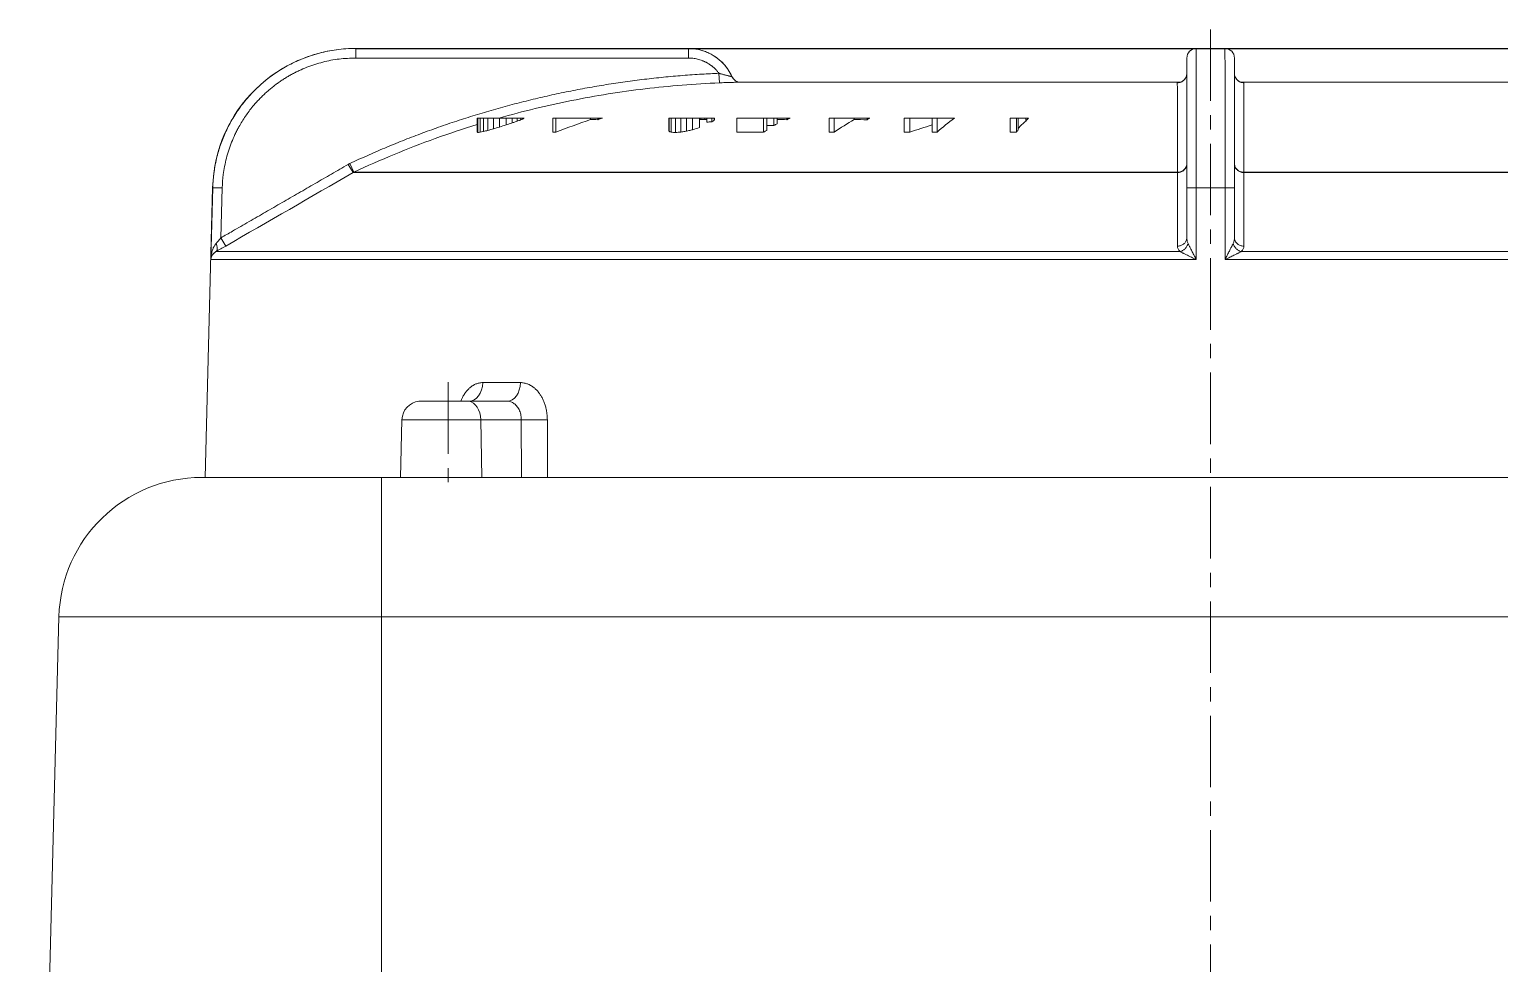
# Model space of a CAD drawing. Header units: millimetres. Extents: x -678 to 749, y -406 to 604.
# Drawn here: x -123.9 to 30.3, y 263.7 to 361.7 of the extents above; entities that cross this region are included whole.
import ezdxf

# ---------------------------------------------------------------- set-up
doc = ezdxf.new("R2010")
doc.units = ezdxf.units.MM
doc.linetypes.add('K5LT_AXLED', pattern=[12, 7.5, -1.5, 1.5, -1.5])
doc.linetypes.add('K5LT_THIN', pattern=[0])
doc.styles.add('KDIMTEXTSTYLE', font='GOST_AU.SHX', dxfattribs={"width": 0.96, "oblique": 15, "height": 5})
doc.dimstyles.new('KDIMSTYLE (1.00)', dxfattribs={"dimtxt": 5, "dimasz": 1, "dimexe": 2, "dimexo": 0, "dimgap": 1, "dimtad": 1, "dimtxsty": 'KDIMTEXTSTYLE', "dimsah": 1, "dimcen": 0, "dimdle": 1, "dimadec": 0, "dimazin": 0, "dimtfac": 0.667, "dimtmove": 0, "dimatfit": 3, "dimfxl": 1, "dimtvp": 1, "dimtolj": 1, "dimtzin": 0, "dimarcsym": 0})

# ---------------------------------------------------------------- blocks, each defined once
blk = doc.blocks.new('KDIMARROW_01')
blk.add_hatch(color=0).paths.add_polyline_path([(-5, -0.66), (0, 0), (-5, 0.66), (-4.5, 0)])
at = {"color": 0, "linetype": 'K5LT_THIN', "lineweight": 18}
for p, q in [((-4.5, 0), (-5, 0.66)), ((-5, 0.66), (0, 0)), ((0, 0), (-5, -0.66)), ((-5, -0.66), (-4.5, 0)), ((0, 0), (-1, 0))]:
    blk.add_line(p, q, dxfattribs=at)
blk = doc.blocks.new('U1')
at = {"color": 30, "linetype": 'K5LT_AXLED', "lineweight": 18, "true_color": 0xff8000}
for p, q in [((0, 361.657), (0, 165.657)), ((-80, 324.646), (-80, 312.657))]:
    blk.add_line(p, q, dxfattribs=at)
at = {"color": 7, "linetype": 'K5LT_THIN', "lineweight": 18}
for p, q in [((-89.697, 359.657), (-89.709, 359.657)), ((-89.697, 359.657), (-89.697, 358.657)), ((-54.785, 359.657), (-89.697, 359.657)), ((-54.785, 359.657), (-54.785, 359.657)), ((-54.785, 358.657), (-54.785, 359.657)), ((1.5, 359.657), (-1.5, 359.657)), ((1.5, 359.657), (-1.5, 359.657)), ((-54.785, 358.657), (-89.697, 358.657)), ((-2.5, 358.657), (-2.5, 345.024)), ((2.5, 358.657), (2.5, 345.024)), ((2.5, 358.657), (2.5, 357.051)), ((-51.539, 356.051), (-51.581, 357.051)), ((-50.227, 356.711), (-50.227, 356.71)), ((-2.719, 356.427), (-2.721, 356.424)), ((-2.556, 356.722), (-2.556, 356.721)), ((-47.5, 356.138), (-3.104, 356.138)), ((3.104, 356.138), (47.5, 356.138)), ((-76.95, 352.357), (-76.866, 352.357)), ((-76.95, 350.88), (-76.95, 352.357)), ((-76.866, 350.853), (-76.866, 352.357)), ((-76.866, 352.357), (-76.639, 352.357)), ((-76.639, 352.357), (-76.286, 352.357)), ((-76.639, 350.877), (-76.639, 352.357)), ((-76.286, 352.357), (-75.819, 352.357)), ((-76.286, 350.949), (-76.286, 352.357)), ((-75.819, 352.357), (-75.239, 352.357)), ((-75.819, 351.065), (-75.819, 352.357)), ((-75.239, 351.228), (-75.239, 352.357)), ((-75.239, 352.357), (-74.615, 352.357)), ((-74.615, 352.357), (-73.916, 352.357)), ((-74.615, 351.416), (-74.615, 352.357)), ((-73.916, 352.357), (-73.264, 352.357)), ((-73.916, 351.636), (-73.916, 352.357)), ((-73.264, 351.85), (-73.264, 352.357)), ((-73.264, 352.357), (-72.757, 352.357)), ((-72.757, 352.357), (-72.362, 352.357)), ((-72.757, 352.025), (-72.757, 352.357)), ((-72.362, 352.357), (-72.119, 352.357)), ((-72.362, 352.174), (-72.362, 352.357)), ((-72.119, 352.357), (-72.037, 352.357)), ((-72.119, 352.285), (-72.119, 352.357)), ((-72.037, 352.352), (-72.037, 352.357)), ((-69.015, 350.88), (-69.015, 352.357)), ((-69.015, 352.357), (-68.702, 352.357)), ((-68.702, 350.88), (-68.702, 352.357)), ((-68.702, 352.357), (-65.076, 352.357)), ((-65.076, 352.357), (-64.293, 352.357)), ((-65.076, 352.192), (-65.076, 352.357)), ((-64.293, 352.186), (-64.293, 352.357)), ((-64.293, 352.357), (-63.808, 352.357)), ((-63.808, 352.346), (-63.808, 352.357)), ((-56.846, 351.031), (-56.846, 352.357)), ((-56.846, 352.357), (-56.807, 352.357)), ((-56.807, 350.956), (-56.807, 352.357)), ((-56.807, 352.357), (-56.605, 352.357)), ((-56.605, 352.357), (-56.148, 352.357)), ((-56.605, 350.883), (-56.605, 352.357)), ((-56.148, 352.357), (-55.573, 352.357)), ((-56.148, 350.853), (-56.148, 352.357)), ((-55.573, 350.889), (-55.573, 352.357)), ((-55.573, 352.357), (-54.975, 352.357)), ((-54.975, 352.357), (-54.35, 352.357)), ((-54.975, 350.985), (-54.975, 352.357)), ((-54.35, 351.138), (-54.35, 352.357)), ((-54.35, 352.357), (-53.639, 352.357)), ((-53.639, 351.366), (-53.639, 352.357)), ((-53.639, 352.357), (-53.481, 352.357)), ((-53.481, 352.201), (-53.481, 352.357)), ((-53.481, 352.357), (-53.059, 352.357)), ((-53.059, 352.222), (-53.059, 352.357)), ((-53.059, 352.357), (-52.864, 352.357)), ((-52.864, 351.927), (-52.864, 352.357)), ((-52.864, 352.357), (-52.325, 352.357)), ((-52.325, 352.357), (-52.098, 352.357)), ((-52.325, 351.966), (-52.325, 352.357)), ((-52.098, 352.357), (-52.064, 352.357)), ((-52.098, 352.145), (-52.098, 352.357)), ((-52.064, 352.222), (-52.064, 352.357)), ((-49.712, 352.357), (-46.908, 352.357)), ((-49.712, 350.874), (-49.712, 352.357)), ((-46.908, 352.357), (-46.567, 352.357)), ((-46.908, 350.873), (-46.908, 352.357)), ((-46.567, 351.06), (-46.567, 352.357)), ((-46.567, 352.357), (-45.811, 352.357)), ((-45.811, 351.582), (-45.811, 352.357)), ((-45.811, 352.357), (-45.472, 352.357)), ((-45.472, 351.755), (-45.472, 352.357)), ((-45.472, 352.357), (-44.446, 352.357)), ((-44.446, 352.186), (-44.446, 352.357)), ((-44.446, 352.357), (-44.105, 352.357)), ((-44.105, 352.347), (-44.105, 352.357)), ((-40.039, 350.88), (-40.039, 352.357)), ((-40.039, 352.357), (-39.496, 352.357)), ((-39.496, 352.357), (-37.403, 352.357)), ((-39.496, 350.88), (-39.496, 352.357)), ((-37.403, 352.357), (-36.046, 352.357)), ((-37.403, 352.192), (-37.403, 352.357)), ((-36.046, 352.357), (-35.766, 352.357)), ((-36.046, 352.186), (-36.046, 352.357)), ((-35.766, 352.346), (-35.766, 352.357)), ((-32.142, 352.357), (-31.563, 352.357)), ((-32.142, 350.873), (-32.142, 352.357)), ((-31.563, 350.877), (-31.563, 352.357)), ((-31.563, 352.357), (-29.232, 352.357)), ((-29.232, 352.357), (-28.706, 352.357)), ((-29.232, 350.877), (-29.232, 352.357)), ((-28.706, 350.873), (-28.706, 352.357)), ((-28.706, 352.357), (-26.89, 352.357)), ((-26.89, 352.346), (-26.89, 352.357)), ((-21.024, 352.357), (-20.378, 352.357)), ((-21.024, 350.88), (-21.024, 352.357)), ((-20.378, 352.357), (-20.206, 352.357)), ((-20.378, 350.88), (-20.378, 352.357)), ((-20.206, 351.102), (-20.206, 352.357)), ((-20.206, 352.357), (-19.397, 352.357)), ((-19.397, 352.357), (-19.124, 352.357)), ((-19.397, 352.048), (-19.397, 352.357)), ((-19.124, 352.353), (-19.124, 352.357)), ((-89.969, 346.636), (-90.469, 347.502)), ((-90.318, 347.581), (-89.894, 346.675)), ((-89.969, 346.636), (-3.481, 346.636)), ((-89.894, 346.675), (-3.484, 346.675)), ((-3.484, 346.675), (-3.481, 346.636)), ((-3.481, 346.636), (-3.483, 338.927)), ((3.484, 346.675), (3.481, 346.636)), ((3.481, 346.636), (89.969, 346.636)), ((3.481, 346.636), (3.483, 338.927)), ((3.484, 346.675), (89.894, 346.675)), ((-105.5, 314.657), (-104.704, 345.05)), ((-104.693, 345.05), (-104.891, 337.502)), ((-104.693, 345.05), (-104.704, 345.05)), ((-103.694, 345.024), (-104.693, 345.05)), ((-103.694, 345.024), (-103.831, 339.793)), ((-2.5, 345.024), (-2.5, 339.793)), ((1.514, 345.05), (-1.514, 345.05)), ((-1.514, 345.05), (-1.514, 337.502)), ((1.514, 345.05), (1.514, 337.502)), ((2.5, 345.024), (2.5, 339.793)), ((-103.331, 338.927), (-103.831, 339.793)), ((-104.353, 338.342), (-3.213, 338.342)), ((3.213, 338.342), (104.353, 338.342)), ((-104.891, 337.502), (-1.514, 337.502)), ((1.514, 337.502), (104.872, 337.502)), ((-76.362, 324.605), (-72.417, 324.605)), ((-83.056, 322.646), (-80, 322.646)), ((-82.078, 322.646), (-82.161, 322.646)), ((-82.067, 322.657), (-82.078, 322.646)), ((-77.933, 322.657), (-82.067, 322.657)), ((-82.067, 322.657), (-82.067, 322.646)), ((-80, 322.646), (-77.839, 322.646)), ((-77.933, 322.657), (-77.922, 322.646)), ((-77.933, 322.657), (-77.933, 322.646)), ((-76.933, 322.657), (-77.933, 322.657)), ((-77.793, 322.659), (-77.798, 322.657)), ((-73.793, 322.657), (-77.175, 322.657)), ((-84.842, 320.71), (-85, 314.657)), ((-76.577, 320.71), (-84.842, 320.71)), ((-76.577, 320.71), (-76.464, 314.657)), ((-72.324, 320.71), (-76.577, 320.71)), ((-72.317, 314.657), (-72.324, 320.71)), ((-69.584, 314.657), (-69.589, 320.71)), ((-105.833, 314.657), (-87, 314.657)), ((-105.5, 314.657), (-85, 314.657)), ((87, 314.657), (-87, 314.657)), ((-87, 300.05), (-87, 314.657)), ((-76.464, 314.657), (-85, 314.657)), ((-72.317, 314.657), (-76.464, 314.657)), ((-69.584, 314.657), (-72.317, 314.657)), ((-69.584, 314.657), (105.47, 314.657)), ((-123.928, 181.655), (-120.828, 300.05)), ((-120.828, 300.05), (-87, 300.05)), ((-87, 181.655), (-87, 300.05)), ((87, 300.05), (-87, 300.05))]:
    blk.add_line(p, q, dxfattribs=at)
for centre, radius, start, end in [((-89.709, 344.657), 15, 90, 178.5), ((-54.785, 354.657), 5, 24.62046, 89.99994), ((-54.785, 354.657), 5, 24.62306, 89.99989), ((-1.5, 358.657), 1, 90, 180), ((-1.5, 358.657), 1, 90, 180), ((1.5, 358.657), 1, 0, 90), ((1.5, 358.657), 1, 0, 90), ((-49.315, 357.122), 1, 204.25055, 271.02954), ((-49.316, 357.119), 0.998, 204.1758, 217.1784), ((-49.316, 357.119), 0.998, 204.17169, 217.54029), ((-49.315, 357.121), 1, 204.24627, 271.042), ((-49.315, 357.121), 1, 204.24639, 217.23621), ((-49.316, 357.119), 0.998, 263.41769, 270.96075), ((-49.316, 357.119), 0.998, 267.42672, 270.96544), ((-49.315, 357.121), 1, 267.53799, 271.042), ((-47.5, 256.138), 100, 89.99998, 91.02954), ((-65.222, 287.201), 64.992, 89.18064, 89.87143), ((-39.582, 278.32), 77.89, 108.12111, 108.49694), ((-40.106, 180.651), 171.751, 94.07974, 94.26017), ((-24.976, 311.004), 45.615, 116.70067, 117.17831), ((-45.847, 188.577), 163.616, 89.50959, 89.86885), ((-25.34, 312.038), 44.462, 114.96364, 115.44925), ((-37.656, 157.232), 194.96, 89.52693, 89.92577), ((-18.991, 322.752), 34.018, 119.54621, 120.08987), ((-68.848, 292.035), 58.845, 89.85785, 90.163), ((-24.11, 309.801), 46.974, 118.55913, 119.0337), ((-47.071, 195.914), 155.673, 89.53648, 89.81448), ((-39.749, 174.345), 176.535, 89.91793, 90.09411), ((-30.424, 150.159), 200.721, 90.32524, 90.49055), ((-30.422, 150.149), 200.731, 89.51028, 89.66025), ((-20.576, 131.268), 219.612, 89.94834, 90.11688), ((-0.649, 335.763), 24.855, 141.89193, 142.53822), ((-89.469, 345.767), 1.003, 115.07677, 119.94471), ((-82.842, 320.657), 2, 96.12436, 178.5), ((-105.833, 299.657), 15, 90, 178.5)]:
    blk.add_arc(centre, radius, start, end, dxfattribs=at)
for centre, ratio, start_param, end_param in [((-77.812, 324.657), 0.7255992, 3.1415927, 4.686209), ((-73.793, 324.657), 0.6881176, 3.1415927, 4.686209), ((-77.99, 320.657), 0.7071068, 4.7385689, 6.176295)]:
    blk.add_ellipse(centre, major_axis=(0, 2), ratio=ratio, start_param=start_param, end_param=end_param, dxfattribs=at)
for points, knots in [([(-89.697, 359.657), (-90.378, 359.658), (-91.654, 359.57), (-93.43, 359.218), (-95.024, 358.71), (-96.525, 358.048), (-97.962, 357.212), (-99.304, 356.218), (-100.518, 355.09), (-101.592, 353.845), (-102.504, 352.522), (-103.251, 351.146), (-103.837, 349.742), (-104.285, 348.266), (-104.588, 346.702), (-104.679, 345.609), (-104.693, 345.05)], [0, 0, 0, 0, 1.499825, 2.8078924, 3.977529, 5.1772011, 6.41404, 7.629507, 8.8467109, 10.0550277, 11.2446705, 12.3788733, 13.4977728, 14.5889808, 15.7686046, 17, 17, 17, 17]), ([(-54.785, 359.657), (-54.572, 359.657), (-54.173, 359.632), (-53.616, 359.528), (-53.116, 359.379), (-52.639, 359.183), (-52.172, 358.931), (-51.726, 358.624), (-51.314, 358.269), (-50.942, 357.87), (-50.56, 357.36), (-50.339, 356.96), (-50.227, 356.71)], [0, 0, 0, 0, 1.4486036, 2.7157866, 3.8373788, 4.9959192, 6.2138727, 7.4391637, 8.6717428, 9.9075887, 11.1389256, 13, 13, 13, 13]), ([(-1.5, 359.657), (-1.501, 359.658), (-1.502, 359.57), (-1.504, 359.218), (-1.506, 358.71), (-1.507, 358.048), (-1.508, 357.212), (-1.51, 356.218), (-1.511, 355.09), (-1.512, 353.845), (-1.513, 352.522), (-1.513, 351.146), (-1.514, 349.742), (-1.514, 348.266), (-1.514, 346.702), (-1.514, 345.609), (-1.514, 345.05)], [0, 0, 0, 0, 1.499825, 2.8078924, 3.977529, 5.1772011, 6.41404, 7.629507, 8.8467109, 10.0550277, 11.2446705, 12.3788733, 13.4977728, 14.5889808, 15.7686046, 17, 17, 17, 17]), ([(1.5, 359.657), (1.501, 359.658), (1.502, 359.57), (1.504, 359.218), (1.506, 358.71), (1.507, 358.048), (1.508, 357.212), (1.51, 356.218), (1.511, 355.09), (1.512, 353.845), (1.513, 352.522), (1.513, 351.146), (1.514, 349.742), (1.514, 348.266), (1.514, 346.702), (1.514, 345.609), (1.514, 345.05)], [0, 0, 0, 0, 1.499825, 2.8078924, 3.977529, 5.1772011, 6.41404, 7.629507, 8.8467109, 10.0550277, 11.2446705, 12.3788733, 13.4977728, 14.5889808, 15.7686046, 17, 17, 17, 17]), ([(-89.697, 358.657), (-90.275, 358.622), (-90.856, 358.621), (-91.719, 358.513), (-92.008, 358.468), (-92.584, 358.359), (-92.873, 358.296), (-93.439, 358.151), (-93.719, 358.07), (-94.277, 357.89), (-94.556, 357.79), (-95.101, 357.576), (-95.367, 357.461), (-95.762, 357.276), (-95.895, 357.212), (-96.16, 357.077), (-96.293, 357.007), (-96.55, 356.867), (-96.674, 356.796), (-96.921, 356.65), (-97.045, 356.575), (-97.293, 356.419), (-97.417, 356.338), (-97.665, 356.17), (-97.789, 356.083), (-98.026, 355.912), (-98.139, 355.827), (-98.365, 355.652), (-98.478, 355.562), (-98.705, 355.376), (-98.818, 355.28), (-99.044, 355.082), (-99.157, 354.979), (-99.377, 354.773), (-99.484, 354.67), (-99.698, 354.456), (-99.805, 354.346), (-100.008, 354.129), (-100.106, 354.022), (-100.294, 353.809), (-100.385, 353.702), (-100.616, 353.424), (-100.752, 353.251), (-101.013, 352.905), (-101.137, 352.731), (-101.381, 352.374), (-101.501, 352.19), (-101.729, 351.821), (-101.837, 351.636), (-102.015, 351.314), (-102.088, 351.177), (-102.228, 350.904), (-102.295, 350.768), (-102.487, 350.361), (-102.605, 350.088), (-102.821, 349.543), (-102.92, 349.27), (-103.101, 348.713), (-103.184, 348.429), (-103.33, 347.86), (-103.394, 347.576), (-103.503, 347.004), (-103.549, 346.716), (-103.645, 345.963), (-103.681, 345.493), (-103.694, 345.024), (-103.694, 345.024), (-103.694, 345.024)], [0.6491855, 0.6491855, 0.6491855, 0.6491855, 1.8316841, 1.8316841, 2.4269153, 2.4269153, 3.0290596, 3.0290596, 3.6217607, 3.6217607, 4.2266121, 4.2266121, 4.8166526, 4.8166526, 5.1180286, 5.1180286, 5.4243164, 5.4243164, 5.7151678, 5.7151678, 6.0113399, 6.0113399, 6.3134336, 6.3134336, 6.6221494, 6.6221494, 6.9104323, 6.9104323, 7.2056108, 7.2056108, 7.5085015, 7.5085015, 7.8200897, 7.8200897, 8.1234759, 8.1234759, 8.436828, 8.436828, 8.7313767, 8.7313767, 9.0181181, 9.0181181, 9.4684069, 9.4684069, 9.9031889, 9.9031889, 10.3520951, 10.3520951, 10.788299, 10.788299, 11.104398, 11.104398, 11.4152021, 11.4152021, 12.0217247, 12.0217247, 12.6133979, 12.6133979, 13.2173184, 13.2173184, 13.8116225, 13.8116225, 14.4059697, 14.4059697, 15.3646541, 15.3646541, 15.3649781, 15.3649781, 15.3649781, 15.3649781]), ([(-54.785, 358.657), (-54.746, 358.657), (-54.706, 358.657), (-54.627, 358.654), (-54.587, 358.652), (-54.468, 358.645), (-54.388, 358.638), (-54.23, 358.619), (-54.152, 358.607), (-53.995, 358.579), (-53.917, 358.563), (-53.753, 358.523), (-53.667, 358.499), (-53.503, 358.447), (-53.424, 358.419), (-53.306, 358.374), (-53.267, 358.358), (-53.187, 358.324), (-53.148, 358.307), (-53.07, 358.271), (-53.032, 358.253), (-52.957, 358.215), (-52.919, 358.195), (-52.845, 358.155), (-52.808, 358.134), (-52.735, 358.092), (-52.699, 358.07), (-52.628, 358.026), (-52.594, 358.004), (-52.526, 357.958), (-52.492, 357.934), (-52.431, 357.891), (-52.404, 357.871), (-52.35, 357.831), (-52.324, 357.81), (-52.27, 357.767), (-52.243, 357.745), (-52.189, 357.7), (-52.162, 357.677), (-52.113, 357.633), (-52.09, 357.613), (-52.044, 357.57), (-52.021, 357.548), (-51.974, 357.503), (-51.951, 357.48), (-51.905, 357.433), (-51.883, 357.409), (-51.83, 357.353), (-51.8, 357.319), (-51.741, 357.252), (-51.713, 357.219), (-51.658, 357.152), (-51.632, 357.119), (-51.598, 357.074), (-51.589, 357.062), (-51.581, 357.051)], [2.8573862, 2.8573862, 2.8573862, 2.8573862, 3.236942, 3.236942, 3.6179499, 3.6179499, 4.3817953, 4.3817953, 5.1402764, 5.1402764, 5.9072076, 5.9072076, 6.7568955, 6.7568955, 7.556731, 7.556731, 7.9668548, 7.9668548, 8.3826293, 8.3826293, 8.7843539, 8.7843539, 9.1925095, 9.1925095, 9.5936799, 9.5936799, 10.0023325, 10.0023325, 10.3910515, 10.3910515, 10.787824, 10.787824, 11.1068554, 11.1068554, 11.4319892, 11.4319892, 11.7638484, 11.7638484, 12.1031029, 12.1031029, 12.3995113, 12.3995113, 12.7024395, 12.7024395, 13.0202275, 13.0202275, 13.3304646, 13.3304646, 13.7627752, 13.7627752, 14.182689, 14.182689, 14.5869828, 14.5869828, 14.7256488, 14.7256488, 14.7256488, 14.7256488]), ([(-90.318, 347.581), (-90.021, 347.718), (-89.725, 347.857), (-89.121, 348.133), (-88.815, 348.271), (-88.2, 348.544), (-87.891, 348.68), (-87.273, 348.947), (-86.964, 349.079), (-86.344, 349.341), (-86.032, 349.47), (-85.409, 349.725), (-85.098, 349.851), (-84.472, 350.1), (-84.158, 350.223), (-83.53, 350.465), (-83.216, 350.585), (-82.586, 350.821), (-82.27, 350.938), (-81.637, 351.168), (-81.32, 351.281), (-80.685, 351.505), (-80.367, 351.615), (-79.73, 351.832), (-79.411, 351.939), (-78.772, 352.15), (-78.451, 352.254), (-77.81, 352.459), (-77.489, 352.559), (-76.845, 352.757), (-76.523, 352.855), (-75.877, 353.046), (-75.555, 353.14), (-74.907, 353.326), (-74.583, 353.417), (-73.934, 353.595), (-73.609, 353.683), (-72.958, 353.855), (-72.632, 353.94), (-71.98, 354.106), (-71.653, 354.187), (-70.999, 354.346), (-70.671, 354.424), (-70.016, 354.577), (-69.688, 354.651), (-69.031, 354.797), (-68.701, 354.869), (-68.043, 355.009), (-67.713, 355.077), (-66.724, 355.276), (-66.062, 355.402), (-64.737, 355.642), (-64.073, 355.755), (-62.744, 355.968), (-62.078, 356.068), (-60.745, 356.255), (-60.077, 356.341), (-58.74, 356.501), (-58.07, 356.574), (-56.731, 356.707), (-56.06, 356.767), (-54.718, 356.874), (-54.046, 356.92), (-52.776, 356.996), (-52.178, 357.021), (-51.581, 357.051)], [0.5601301, 0.5601301, 0.5601301, 0.5601301, 1.0893384, 1.0893384, 1.6321476, 1.6321476, 2.1773765, 2.1773765, 2.720252, 2.720252, 3.2654092, 3.2654092, 3.808341, 3.808341, 4.3534499, 4.3534499, 4.8964594, 4.8964594, 5.4415154, 5.4415154, 5.9845961, 5.9845961, 6.5296117, 6.5296117, 7.072774, 7.072774, 7.6177061, 7.6177061, 8.1609055, 8.1609055, 8.7057832, 8.7057832, 9.2490473, 9.2490473, 9.7938711, 9.7938711, 10.3371989, 10.3371989, 10.881971, 10.881971, 11.4253633, 11.4253633, 11.9700772, 11.9700772, 12.5135266, 12.5135266, 13.0581846, 13.0581846, 13.6016964, 13.6016964, 14.6898718, 14.6898718, 15.778042, 15.778042, 16.8662114, 16.8662114, 17.9544059, 17.9544059, 19.0425997, 19.0425997, 20.130815, 20.130815, 21.2190109, 21.2190109, 22.1863403, 22.1863403, 22.1863403, 22.1863403]), ([(-51.581, 357.051), (-51.564, 357.045), (-51.524, 357.033), (-51.451, 357.011), (-51.348, 356.981), (-51.214, 356.943), (-51.055, 356.899), (-50.895, 356.858), (-50.744, 356.822), (-50.611, 356.791), (-50.494, 356.765), (-50.398, 356.745), (-50.324, 356.73), (-50.274, 356.72), (-50.247, 356.714), (-50.235, 356.712), (-50.23, 356.711), (-50.227, 356.711), (-50.227, 356.71), (-50.227, 356.71)], [0, 0, 0, 0, 0.5145697, 1.2135342, 2.1514093, 3.6245293, 5.3183386, 7.1679131, 8.8812075, 10.6000337, 12.2365171, 13.8640122, 15.3981106, 16.8723308, 18.0039583, 18.7666596, 19.175849, 19.5120708, 20, 20, 20, 20]), ([(-3.497, 356.051), (-3.429, 356.051), (-3.3, 356.065), (-3.123, 356.12), (-2.969, 356.199), (-2.835, 356.298), (-2.719, 356.419), (-2.626, 356.555), (-2.558, 356.703), (-2.511, 356.869), (-2.5, 356.986), (-2.5, 357.051)], [0, 0, 0, 0, 1.5608857, 2.979013, 4.2308275, 5.5191174, 6.7869216, 8.063142, 9.3043571, 10.5139016, 12, 12, 12, 12]), ([(-2.556, 356.722), (-2.556, 356.721), (-2.556, 356.721), (-2.558, 356.715), (-2.56, 356.71), (-2.563, 356.703), (-2.563, 356.701), (-2.564, 356.699), (-2.565, 356.697), (-2.566, 356.694), (-2.566, 356.693), (-2.567, 356.69), (-2.568, 356.689), (-2.569, 356.686), (-2.57, 356.685), (-2.571, 356.682), (-2.571, 356.68), (-2.573, 356.676), (-2.574, 356.674), (-2.576, 356.668), (-2.578, 356.665), (-2.58, 356.66), (-2.581, 356.657), (-2.584, 356.651), (-2.585, 356.648), (-2.588, 356.641), (-2.59, 356.637), (-2.595, 356.627), (-2.598, 356.619), (-2.608, 356.598), (-2.616, 356.584), (-2.626, 356.566), (-2.629, 356.561), (-2.641, 356.539), (-2.651, 356.523), (-2.666, 356.499), (-2.671, 356.492), (-2.681, 356.478), (-2.686, 356.471), (-2.692, 356.463), (-2.693, 356.461), (-2.696, 356.457), (-2.697, 356.456), (-2.699, 356.453), (-2.7, 356.452), (-2.702, 356.449), (-2.703, 356.448), (-2.704, 356.446), (-2.705, 356.445), (-2.707, 356.443), (-2.708, 356.442), (-2.709, 356.439), (-2.71, 356.438), (-2.712, 356.436), (-2.713, 356.435), (-2.714, 356.434), (-2.714, 356.433), (-2.714, 356.433), (-2.715, 356.433), (-2.715, 356.432), (-2.715, 356.432), (-2.715, 356.432), (-2.716, 356.432), (-2.716, 356.431), (-2.716, 356.431), (-2.716, 356.431), (-2.716, 356.43), (-2.717, 356.43), (-2.717, 356.43), (-2.717, 356.429), (-2.717, 356.429), (-2.718, 356.429), (-2.718, 356.429), (-2.72, 356.426), (-2.721, 356.425), (-2.723, 356.422), (-2.577, 356.666), (-2.578, 356.665), (-2.718, 356.43), (-2.721, 356.425), (-2.731, 356.413), (-2.738, 356.405), (-2.739, 356.404), (-2.742, 356.4), (-2.744, 356.398), (-2.749, 356.392), (-2.752, 356.389), (-2.762, 356.378), (-2.769, 356.371), (-2.789, 356.349), (-2.803, 356.335), (-2.846, 356.296), (-2.876, 356.271), (-2.938, 356.226), (-2.969, 356.206), (-3.031, 356.171), (-3.062, 356.156), (-3.095, 356.141), (-3.1, 356.139), (-3.125, 356.13), (-3.147, 356.121), (-3.187, 356.108), (-3.205, 356.102), (-3.236, 356.094), (-3.25, 356.091), (-3.267, 356.088), (-3.273, 356.087), (-3.28, 356.086), (-3.279, 356.086), (-3.281, 356.086), (-3.281, 356.086), (-3.281, 356.086)], [0, 0, 0, 0, 0.0272124, 0.0272124, 0.3121559, 0.3121559, 0.3873533, 0.3873533, 0.4625507, 0.4625507, 0.537748, 0.537748, 0.6129454, 0.6129454, 0.6881428, 0.6881428, 0.7633401, 0.7633401, 0.9111598, 0.9111598, 1.0589795, 1.0589795, 1.2067991, 1.2067991, 1.3917492, 1.3917492, 1.5875924, 1.5875924, 1.9792786, 1.9792786, 2.7626511, 2.7626511, 3.0454074, 3.0454074, 4.0086608, 4.0086608, 4.4351215, 4.4351215, 4.8615822, 4.8615822, 4.9723577, 4.9723577, 5.0831332, 5.0831332, 5.1533442, 5.1533442, 5.2235551, 5.2235551, 5.2937661, 5.2937661, 5.363977, 5.363977, 5.434188, 5.434188, 5.504399, 5.504399, 5.5172668, 5.5172668, 5.5301347, 5.5301347, 5.5430025, 5.5430025, 5.5558703, 5.5558703, 5.5687382, 5.5687382, 5.581606, 5.581606, 5.5944739, 5.5944739, 5.6073417, 5.6073417, 5.6202096, 5.6202096, 5.7715763, 5.7715763, 6.0743099, 6.0743099, 6.5004619, 6.5004619, 6.8608529, 6.8608529, 6.9864744, 6.9864744, 7.1120959, 7.1120959, 7.363339, 7.363339, 7.8658252, 7.8658252, 8.8707976, 8.8707976, 10.8807423, 10.8807423, 12.869765, 12.869765, 14.7750022, 14.7750022, 15.0589061, 15.0589061, 16.5383249, 16.5383249, 18.1344497, 18.1344497, 19.8903607, 19.8903607, 21.4347568, 21.4347568, 22.9014356, 22.9014356, 23, 23, 23, 23]), ([(-2.556, 356.721), (-2.556, 356.721), (-2.556, 356.72), (-2.558, 356.717), (-2.559, 356.713), (-2.561, 356.707), (-2.562, 356.704), (-2.565, 356.698), (-2.566, 356.695), (-2.567, 356.69), (-2.568, 356.689), (-2.57, 356.684), (-2.572, 356.68), (-2.576, 356.668), (-2.58, 356.661), (-2.588, 356.64), (-2.594, 356.628), (-2.605, 356.606), (-2.609, 356.597), (-2.615, 356.585), (-2.617, 356.583), (-2.62, 356.576), (-2.623, 356.571), (-2.63, 356.559), (-2.634, 356.551), (-2.648, 356.528), (-2.658, 356.512), (-2.679, 356.482), (-2.689, 356.467), (-2.711, 356.438), (-2.722, 356.424), (-2.756, 356.383), (-2.781, 356.357), (-2.836, 356.305), (-2.867, 356.279), (-2.93, 356.232), (-2.962, 356.211), (-3.025, 356.174), (-3.055, 356.159), (-3.091, 356.143), (-3.098, 356.14), (-3.104, 356.138)], [0, 0, 0, 0, 0.0121463, 0.0121463, 0.186076, 0.186076, 0.3073196, 0.3073196, 0.4285633, 0.4285633, 0.4940391, 0.4940391, 0.6524148, 0.6524148, 0.9691662, 0.9691662, 1.4992457, 1.4992457, 1.8911884, 1.8911884, 1.992658, 1.992658, 2.1955974, 2.1955974, 2.5360505, 2.5360505, 3.2399365, 3.2399365, 3.9438225, 3.9438225, 4.6288053, 4.6288053, 5.998771, 5.998771, 7.588937, 7.588937, 9.1202452, 9.1202452, 10.5715336, 10.5715336, 10.8958621, 10.8958621, 10.8958621, 10.8958621]), ([(3.497, 356.051), (3.429, 356.051), (3.301, 356.065), (3.128, 356.118), (2.978, 356.193), (2.845, 356.29), (2.728, 356.409), (2.632, 356.545), (2.559, 356.698), (2.511, 356.867), (2.5, 356.988), (2.5, 357.051)], [0, 0, 0, 0, 1.566706, 2.9322957, 4.1522721, 5.4050016, 6.6916635, 7.9713049, 9.2208799, 10.5686282, 12, 12, 12, 12]), ([(2.556, 356.722), (2.558, 356.716), (2.56, 356.71), (2.563, 356.703), (2.563, 356.701), (2.564, 356.699), (2.565, 356.697), (2.566, 356.694), (2.566, 356.693), (2.567, 356.69), (2.568, 356.689), (2.569, 356.686), (2.57, 356.685), (2.571, 356.682), (2.571, 356.68), (2.573, 356.676), (2.574, 356.674), (2.576, 356.668), (2.577, 356.665), (2.58, 356.66), (2.581, 356.657), (2.584, 356.651), (2.585, 356.648), (2.588, 356.641), (2.59, 356.638), (2.592, 356.633), (2.592, 356.632), (2.593, 356.631)], [0, 0, 0, 0, 0.8197312, 0.8197312, 1.0176656, 1.0176656, 1.2156, 1.2156, 1.4135343, 1.4135343, 1.6114687, 1.6114687, 1.8094031, 1.8094031, 2.0073375, 2.0073375, 2.3909245, 2.3909245, 2.7745115, 2.7745115, 3.1580985, 3.1580985, 3.6437167, 3.6437167, 4.1472667, 4.1472667, 4.3098924, 4.3098924, 4.3098924, 4.3098924]), ([(2.556, 356.722), (2.556, 356.721), (2.556, 356.721), (2.558, 356.715), (2.56, 356.71), (2.563, 356.703), (2.563, 356.701), (2.564, 356.699), (2.565, 356.697), (2.566, 356.694), (2.566, 356.693), (2.567, 356.69), (2.568, 356.689), (2.569, 356.686), (2.57, 356.685), (2.571, 356.682), (2.571, 356.68), (2.573, 356.676), (2.574, 356.674), (2.576, 356.668), (2.577, 356.665), (2.58, 356.66), (2.581, 356.657), (2.584, 356.651), (2.585, 356.648), (2.588, 356.641), (2.59, 356.638), (2.592, 356.633), (2.592, 356.632), (2.593, 356.631)], [0, 0, 0, 0, 0.0272124, 0.0272124, 0.3121559, 0.3121559, 0.3875746, 0.3875746, 0.4629933, 0.4629933, 0.538412, 0.538412, 0.6138307, 0.6138307, 0.6892494, 0.6892494, 0.7646681, 0.7646681, 0.9109189, 0.9109189, 1.0571696, 1.0571696, 1.2034204, 1.2034204, 1.3883705, 1.3883705, 1.5808349, 1.5808349, 1.6413995, 1.6413995, 1.6413995, 1.6413995]), ([(2.556, 356.721), (2.556, 356.721), (2.556, 356.72), (2.558, 356.717), (2.559, 356.713), (2.561, 356.707), (2.562, 356.704), (2.565, 356.698), (2.566, 356.695), (2.567, 356.69), (2.568, 356.689), (2.57, 356.684), (2.572, 356.68), (2.576, 356.668), (2.58, 356.661), (2.588, 356.64), (2.594, 356.628), (2.602, 356.612), (2.603, 356.609), (2.608, 356.6), (2.611, 356.593), (2.616, 356.585), (2.617, 356.582), (2.621, 356.574), (2.624, 356.569), (2.631, 356.557), (2.635, 356.55), (2.648, 356.528), (2.658, 356.512), (2.679, 356.481), (2.69, 356.466), (2.704, 356.447), (2.707, 356.443), (2.718, 356.429), (2.726, 356.419), (2.758, 356.382), (2.782, 356.356), (2.838, 356.303), (2.869, 356.277), (2.932, 356.23), (2.963, 356.21), (3.026, 356.174), (3.057, 356.158), (3.092, 356.143), (3.098, 356.14), (3.124, 356.13), (3.144, 356.122), (3.184, 356.109), (3.203, 356.103), (3.235, 356.095), (3.248, 356.092), (3.266, 356.088), (3.272, 356.087), (3.279, 356.086), (3.28, 356.086), (3.281, 356.086), (3.281, 356.086), (3.281, 356.086)], [0, 0, 0, 0, 0.0121463, 0.0121463, 0.186076, 0.186076, 0.3089068, 0.3089068, 0.4317376, 0.4317376, 0.4940391, 0.4940391, 0.6524148, 0.6524148, 0.9691662, 0.9691662, 1.5044668, 1.5044668, 1.6315925, 1.6315925, 1.9016308, 1.9016308, 2.0135428, 2.0135428, 2.2373669, 2.2373669, 2.5360505, 2.5360505, 3.2444179, 3.2444179, 3.9527852, 3.9527852, 4.1628588, 4.1628588, 4.6467307, 4.6467307, 6.0346217, 6.0346217, 7.6216619, 7.6216619, 9.1485173, 9.1485173, 10.5954422, 10.5954422, 10.8958621, 10.8958621, 11.9364341, 11.9364341, 13.1859532, 13.1859532, 14.4889434, 14.4889434, 15.701389, 15.701389, 16.7764426, 16.7764426, 17, 17, 17, 17]), ([(2.678, 356.482), (2.682, 356.476), (2.686, 356.471), (2.692, 356.463), (2.693, 356.461), (2.696, 356.458), (2.697, 356.456), (2.699, 356.453), (2.7, 356.452), (2.701, 356.45), (2.702, 356.449), (2.704, 356.446), (2.705, 356.445), (2.706, 356.443), (2.707, 356.442), (2.709, 356.44), (2.71, 356.439), (2.712, 356.437), (2.712, 356.435), (2.714, 356.434), (2.714, 356.434), (2.714, 356.433), (2.714, 356.433), (2.714, 356.433), (2.715, 356.433), (2.715, 356.432), (2.715, 356.432), (2.715, 356.432), (2.716, 356.431), (2.716, 356.431), (2.716, 356.431), (2.716, 356.43), (2.717, 356.43), (2.717, 356.43), (2.717, 356.43), (2.717, 356.429), (2.717, 356.429), (2.718, 356.429), (2.718, 356.428), (2.72, 356.426), (2.721, 356.425), (2.723, 356.422), (2.577, 356.667), (2.577, 356.667), (2.593, 356.627), (2.617, 356.586), (2.633, 356.559), (2.651, 356.532)], [4.497398, 4.497398, 4.497398, 4.497398, 4.8535185, 4.8535185, 4.9642375, 4.9642375, 5.0749564, 5.0749564, 5.1448722, 5.1448722, 5.214788, 5.214788, 5.2847037, 5.2847037, 5.3546195, 5.3546195, 5.4245353, 5.4245353, 5.4944511, 5.4944511, 5.5072582, 5.5072582, 5.5200654, 5.5200654, 5.5328725, 5.5328725, 5.5456796, 5.5456796, 5.5584868, 5.5584868, 5.5712939, 5.5712939, 5.5841011, 5.5841011, 5.5969082, 5.5969082, 5.6097154, 5.6097154, 5.6225225, 5.6225225, 5.7762022, 5.7762022, 6.0835617, 6.0835617, 6.1939311, 6.1939311, 6.3012627, 6.3012627, 6.3012627, 6.3012627]), ([(2.675, 356.486), (2.675, 356.486), (2.676, 356.486), (2.676, 356.484), (2.677, 356.483), (2.682, 356.476), (2.686, 356.471), (2.692, 356.463), (2.693, 356.461), (2.695, 356.458), (2.697, 356.456), (2.699, 356.453), (2.7, 356.452), (2.701, 356.45), (2.702, 356.449), (2.704, 356.446), (2.705, 356.445), (2.706, 356.443), (2.707, 356.442), (2.709, 356.44), (2.71, 356.439), (2.712, 356.437), (2.712, 356.435), (2.714, 356.434), (2.714, 356.434), (2.714, 356.433), (2.715, 356.433), (2.715, 356.432), (2.715, 356.432), (2.716, 356.431), (2.716, 356.431), (2.717, 356.43), (2.717, 356.43), (2.717, 356.429), (2.718, 356.429), (2.719, 356.428), (2.719, 356.427), (2.72, 356.426), (2.721, 356.425), (2.721, 356.424)], [11.6128032, 11.6128032, 11.6128032, 11.6128032, 11.6331248, 11.6331248, 11.8087524, 11.8087524, 12.7407371, 12.7407371, 13.0316943, 13.0316943, 13.3226516, 13.3226516, 13.5059753, 13.5059753, 13.689299, 13.689299, 13.8726227, 13.8726227, 14.0559464, 14.0559464, 14.2392701, 14.2392701, 14.4225938, 14.4225938, 14.4779675, 14.4779675, 14.5333411, 14.5333411, 14.5887147, 14.5887147, 14.6440884, 14.6440884, 14.699462, 14.699462, 14.7548356, 14.7548356, 14.8661473, 14.8661473, 15, 15, 15, 15]), ([(2.726, 356.419), (2.729, 356.415), (2.734, 356.41), (2.738, 356.405), (2.739, 356.404), (2.742, 356.4), (2.744, 356.398), (2.749, 356.392), (2.752, 356.389), (2.762, 356.378), (2.769, 356.371), (2.789, 356.349), (2.803, 356.335), (2.846, 356.296), (2.876, 356.271), (2.938, 356.226), (2.969, 356.206), (3.031, 356.171), (3.062, 356.156), (3.095, 356.141), (3.1, 356.139), (3.104, 356.138)], [6.6617917, 6.6617917, 6.6617917, 6.6617917, 6.8608529, 6.8608529, 6.9864744, 6.9864744, 7.1120959, 7.1120959, 7.363339, 7.363339, 7.8658252, 7.8658252, 8.8707976, 8.8707976, 10.8807423, 10.8807423, 12.867222, 12.867222, 14.7707417, 14.7707417, 15.0589061, 15.0589061, 15.0589061, 15.0589061]), ([(-51.539, 356.051), (-51.514, 356.052), (-51.464, 356.054), (-51.389, 356.058), (-51.313, 356.061), (-51.155, 356.067), (-50.943, 356.075), (-50.681, 356.084), (-50.455, 356.091), (-50.239, 356.098), (-50.039, 356.103), (-49.86, 356.108), (-49.701, 356.112), (-49.568, 356.115), (-49.461, 356.118), (-49.382, 356.119), (-49.33, 356.12), (-49.302, 356.121), (-49.297, 356.121), (-49.297, 356.121)], [0, 0, 0, 0, 0.5331376, 1.0096541, 1.4734775, 2.0294856, 4.1150704, 5.5987457, 7.1574255, 8.6414175, 10.0655955, 11.5080435, 12.8745984, 14.2268765, 15.5163591, 16.7850397, 17.9662648, 19.0189331, 20, 20, 20, 20]), ([(-3.497, 356.051), (-3.497, 356.052), (-3.497, 356.054), (-3.491, 356.06), (-3.472, 356.067), (-3.407, 356.079), (-3.328, 356.087), (-3.247, 356.092)], [0, 0, 0, 0, 0.5797223, 1.0978179, 3.126436, 4.4123838, 8, 8, 8, 8]), ([(-3.484, 346.675), (-3.484, 347.997), (-3.485, 350.235), (-3.487, 352.71), (-3.49, 354.422), (-3.493, 355.553), (-3.496, 355.947), (-3.497, 356.051)], [0, 0, 0, 0, 1.880053, 3.5385193, 4.9922126, 6.4793728, 8, 8, 8, 8]), ([(-3.259, 356.088), (-3.262, 356.088), (-3.265, 356.088), (-3.273, 356.087), (-3.278, 356.086), (-3.28, 356.086), (-3.281, 356.086), (-3.281, 356.086), (-3.281, 356.086), (-3.281, 356.086), (-3.281, 356.086), (-3.281, 356.086)], [185.529029, 185.529029, 185.529029, 185.529029, 188.7055066, 188.7055066, 197.7272155, 197.7272155, 200.514497, 200.514497, 200.690679, 200.690679, 201, 201, 201, 201]), ([(3.497, 356.051), (3.497, 356.052), (3.497, 356.054), (3.491, 356.06), (3.472, 356.067), (3.407, 356.079), (3.328, 356.087), (3.247, 356.092)], [0, 0, 0, 0, 0.5797641, 1.097896, 3.1257516, 4.4112077, 8, 8, 8, 8]), ([(3.484, 346.675), (3.484, 347.997), (3.485, 350.235), (3.487, 352.71), (3.49, 354.422), (3.493, 355.553), (3.496, 355.947), (3.497, 356.051)], [0, 0, 0, 0, 1.8800531, 3.5385195, 4.9922129, 6.4793731, 8, 8, 8, 8]), ([(-73.264, 351.85), (-73.162, 351.884), (-72.986, 351.944), (-72.824, 352.001), (-72.757, 352.025)], [0, 0, 0, 0, 2.8156692, 5, 5, 5, 5]), ([(-72.757, 352.025), (-72.641, 352.067), (-72.503, 352.118), (-72.387, 352.164), (-72.362, 352.174)], [0, 0, 0, 0, 3.8304011, 5, 5, 5, 5]), ([(-72.362, 352.174), (-72.3, 352.199), (-72.208, 352.239), (-72.142, 352.272), (-72.119, 352.285)], [0, 0, 0, 0, 2.9052712, 5, 5, 5, 5]), ([(-72.119, 352.285), (-72.087, 352.302), (-72.049, 352.328), (-72.037, 352.346), (-72.037, 352.352)], [0, 0, 0, 0, 2.9114931, 5, 5, 5, 5]), ([(-53.481, 352.201), (-53.391, 352.209), (-53.244, 352.219), (-53.112, 352.222), (-53.059, 352.222)], [0, 0, 0, 0, 2.9015583, 5, 5, 5, 5]), ([(-52.325, 351.966), (-52.265, 352.002), (-52.176, 352.064), (-52.117, 352.121), (-52.098, 352.145)], [0, 0, 0, 0, 2.816657, 5, 5, 5, 5]), ([(-76.95, 350.88), (-76.95, 350.872), (-76.937, 350.858), (-76.895, 350.853), (-76.866, 350.853)], [0, 0, 0, 0, 2.3853695, 5, 5, 5, 5]), ([(-76.866, 350.853), (-76.826, 350.853), (-76.755, 350.859), (-76.661, 350.874), (-76.639, 350.877)], [0, 0, 0, 0, 3.8712438, 5, 5, 5, 5]), ([(-76.639, 350.877), (-76.558, 350.891), (-76.443, 350.914), (-76.309, 350.943), (-76.286, 350.949)], [0, 0, 0, 0, 4.1440686, 5, 5, 5, 5]), ([(-56.846, 351.031), (-56.846, 351.012), (-56.837, 350.986), (-56.816, 350.963), (-56.807, 350.956)], [0, 0, 0, 0, 3.3940202, 5, 5, 5, 5]), ([(-56.807, 350.956), (-56.788, 350.939), (-56.735, 350.91), (-56.653, 350.89), (-56.605, 350.883)], [0, 0, 0, 0, 2.5113856, 5, 5, 5, 5]), ([(-56.605, 350.883), (-56.533, 350.872), (-56.391, 350.857), (-56.224, 350.853), (-56.148, 350.853)], [0, 0, 0, 0, 2.8316456, 5, 5, 5, 5]), ([(-56.148, 350.853), (-56.064, 350.853), (-55.882, 350.859), (-55.679, 350.877), (-55.573, 350.889)], [0, 0, 0, 0, 2.4978121, 5, 5, 5, 5]), ([(-55.573, 350.889), (-55.505, 350.896), (-55.311, 350.922), (-55.106, 350.958), (-54.975, 350.985)], [0, 0, 0, 0, 1.8309243, 5, 5, 5, 5]), ([(-54.975, 350.985), (-54.898, 351.001), (-54.687, 351.047), (-54.478, 351.102), (-54.35, 351.138)], [0, 0, 0, 0, 1.8284877, 5, 5, 5, 5]), ([(-90.469, 347.502), (-90.477, 347.497), (-90.485, 347.493), (-91.071, 347.155), (-91.649, 346.822), (-92.803, 346.155), (-93.381, 345.822), (-94.536, 345.156), (-95.113, 344.823), (-96.268, 344.156), (-96.846, 343.823), (-98, 343.157), (-98.578, 342.824), (-99.733, 342.157), (-100.31, 341.824), (-101.465, 341.158), (-102.043, 340.824), (-103.024, 340.258), (-103.427, 340.026), (-103.831, 339.793)], [0.5397873, 0.5397873, 0.5397873, 0.5397873, 0.5555103, 0.5555103, 1.66653, 1.66653, 2.7775505, 2.7775505, 3.8885709, 3.8885709, 4.9995912, 4.9995912, 6.1106115, 6.1106115, 7.2216317, 7.2216317, 8.3326518, 8.3326518, 9.1090907, 9.1090907, 9.1090907, 9.1090907]), ([(-90.318, 347.581), (-90.33, 347.575), (-90.342, 347.569), (-90.379, 347.551), (-90.403, 347.538), (-90.442, 347.518), (-90.455, 347.51), (-90.469, 347.502)], [3.7564214, 3.7564214, 3.7564214, 3.7564214, 3.9993269, 3.9993269, 4.5099075, 4.5099075, 4.8008563, 4.8008563, 4.8008563, 4.8008563]), ([(-3.484, 346.675), (-3.416, 346.676), (-3.286, 346.69), (-3.11, 346.742), (-2.957, 346.815), (-2.825, 346.907), (-2.711, 347.018), (-2.616, 347.147), (-2.548, 347.289), (-2.508, 347.437), (-2.5, 347.534), (-2.5, 347.581)], [0, 0, 0, 0, 1.5745056, 3.0047281, 4.268356, 5.5658244, 6.8566356, 8.1175319, 9.5232355, 10.8022018, 12, 12, 12, 12]), ([(-2.5, 347.502), (-2.5, 347.443), (-2.513, 347.331), (-2.567, 347.177), (-2.646, 347.044), (-2.745, 346.928), (-2.866, 346.827), (-3.002, 346.746), (-3.151, 346.686), (-3.311, 346.647), (-3.422, 346.637), (-3.481, 346.636)], [0, 0, 0, 0, 1.5772695, 3.0101397, 4.2755204, 5.5778718, 6.8607483, 8.1484974, 9.4095858, 10.6458054, 12, 12, 12, 12]), ([(2.5, 347.581), (2.5, 347.519), (2.513, 347.402), (2.567, 347.241), (2.646, 347.102), (2.745, 346.98), (2.865, 346.876), (3.007, 346.788), (3.162, 346.724), (3.325, 346.685), (3.432, 346.676), (3.484, 346.675)], [0, 0, 0, 0, 1.5744937, 3.0046585, 4.2681804, 5.5655108, 6.8561904, 8.1169868, 9.5226598, 10.8018154, 12, 12, 12, 12]), ([(3.481, 346.636), (3.413, 346.637), (3.283, 346.651), (3.107, 346.701), (2.955, 346.771), (2.823, 346.859), (2.709, 346.966), (2.618, 347.086), (2.552, 347.215), (2.51, 347.355), (2.5, 347.451), (2.5, 347.502)], [0, 0, 0, 0, 1.5772861, 3.0102223, 4.2757222, 5.5782261, 6.8612554, 8.1491202, 9.4102446, 10.6464253, 12, 12, 12, 12]), ([(-2.5, 345.024), (-2.5, 345.025), (-2.487, 345.029), (-2.433, 345.033), (-2.354, 345.038), (-2.255, 345.041), (-2.135, 345.044), (-1.993, 345.047), (-1.837, 345.048), (-1.674, 345.05), (-1.567, 345.05), (-1.514, 345.05)], [0, 0, 0, 0, 1.5725562, 3.0009838, 4.2629071, 5.5585007, 6.8476247, 8.1068869, 9.5121975, 10.794646, 12, 12, 12, 12]), ([(2.5, 345.024), (2.5, 345.025), (2.487, 345.029), (2.433, 345.033), (2.354, 345.038), (2.255, 345.041), (2.135, 345.044), (1.993, 345.047), (1.837, 345.048), (1.674, 345.05), (1.567, 345.05), (1.514, 345.05)], [0, 0, 0, 0, 1.5725562, 3.0009838, 4.2629071, 5.5585007, 6.8476247, 8.1068869, 9.5121975, 10.794646, 12, 12, 12, 12]), ([(-103.831, 339.793), (-103.861, 339.758), (-103.898, 339.714), (-103.943, 339.662), (-103.973, 339.628), (-104.006, 339.589), (-104.046, 339.543), (-104.097, 339.484), (-104.201, 339.365), (-104.287, 339.266), (-104.35, 339.195)], [0, 0, 0, 0, 1.6534585, 2.2715194, 2.8926311, 3.5456504, 4.3643777, 5.387311, 6.7814775, 11, 11, 11, 11]), ([(-3.483, 338.927), (-3.415, 338.928), (-3.288, 338.941), (-3.116, 338.989), (-2.968, 339.055), (-2.836, 339.14), (-2.72, 339.245), (-2.626, 339.364), (-2.556, 339.497), (-2.511, 339.64), (-2.5, 339.741), (-2.5, 339.793)], [0, 0, 0, 0, 1.5754815, 2.9484781, 4.1750707, 5.4370281, 6.736237, 8.0307457, 9.297427, 10.6252216, 12, 12, 12, 12]), ([(-2.5, 339.793), (-2.5, 339.758), (-2.498, 339.714), (-2.494, 339.662), (-2.491, 339.628), (-2.486, 339.589), (-2.478, 339.543), (-2.451, 339.407), (-2.411, 339.29), (-2.364, 339.195)], [0, 0, 0, 0, 1.5031441, 2.0650177, 2.6296646, 3.2233185, 3.9676161, 4.8975554, 10, 10, 10, 10]), ([(2.5, 339.793), (2.5, 339.758), (2.498, 339.714), (2.494, 339.662), (2.491, 339.628), (2.486, 339.589), (2.478, 339.543), (2.451, 339.407), (2.411, 339.29), (2.364, 339.195)], [0, 0, 0, 0, 1.5031441, 2.0650177, 2.6296646, 3.2233185, 3.9676161, 4.8975554, 10, 10, 10, 10]), ([(3.483, 338.927), (3.415, 338.928), (3.286, 338.941), (3.11, 338.991), (2.957, 339.061), (2.825, 339.149), (2.711, 339.255), (2.619, 339.374), (2.553, 339.503), (2.51, 339.644), (2.5, 339.741), (2.5, 339.793)], [0, 0, 0, 0, 1.5759397, 3.0073022, 4.2706819, 5.5703197, 6.8496057, 8.1337264, 9.3895817, 10.6194491, 12, 12, 12, 12]), ([(-104.35, 339.195), (-104.385, 339.155), (-104.446, 339.075), (-104.521, 338.955), (-104.582, 338.842), (-104.638, 338.722), (-104.693, 338.584), (-104.75, 338.414), (-104.802, 338.214), (-104.846, 337.991), (-104.877, 337.752), (-104.888, 337.587), (-104.891, 337.502)], [0, 0, 0, 0, 1.1103498, 2.1017407, 3.0051846, 3.8635707, 4.9194611, 6.2110823, 7.7437205, 9.3850736, 11.1532252, 13, 13, 13, 13]), ([(-104.353, 338.342), (-104.387, 338.323), (-104.448, 338.284), (-104.524, 338.225), (-104.586, 338.168), (-104.642, 338.109), (-104.697, 338.04), (-104.753, 337.957), (-104.804, 337.86), (-104.847, 337.75), (-104.878, 337.629), (-104.888, 337.545), (-104.891, 337.502)], [0, 0, 0, 0, 1.0844831, 2.0841679, 2.9990545, 3.8845055, 4.936497, 6.1989004, 7.6939587, 9.328401, 11.12295, 13, 13, 13, 13]), ([(-104.353, 338.342), (-104.327, 338.358), (-104.284, 338.4), (-104.244, 338.488), (-104.225, 338.592), (-104.223, 338.708), (-104.239, 338.838), (-104.276, 338.999), (-104.318, 339.121), (-104.35, 339.195)], [0, 0, 0, 0, 1.5745467, 3.0036237, 4.2683438, 5.5740649, 6.8385622, 8.0807228, 10, 10, 10, 10]), ([(-3.213, 338.342), (-3.152, 338.358), (-3.037, 338.4), (-2.88, 338.488), (-2.743, 338.592), (-2.626, 338.708), (-2.525, 338.838), (-2.43, 338.999), (-2.383, 339.121), (-2.364, 339.195)], [0, 0, 0, 0, 1.5745686, 3.0036653, 4.2684022, 5.5741376, 6.8386474, 8.0808194, 10, 10, 10, 10]), ([(-3.213, 338.342), (-3.174, 338.323), (-3.094, 338.284), (-2.973, 338.225), (-2.857, 338.168), (-2.736, 338.109), (-2.597, 338.04), (-2.429, 337.957), (-2.233, 337.86), (-1.925, 337.707), (-1.683, 337.586), (-1.514, 337.502)], [0, 0, 0, 0, 1.0010613, 1.9238473, 2.768358, 3.5856974, 4.5567665, 5.7220619, 7.1021157, 8.6108317, 12, 12, 12, 12]), ([(-2.364, 339.195), (-2.344, 339.155), (-2.305, 339.075), (-2.245, 338.955), (-2.188, 338.842), (-2.129, 338.722), (-2.026, 338.518), (-1.903, 338.273), (-1.719, 337.908), (-1.598, 337.668), (-1.514, 337.502)], [0, 0, 0, 0, 0.9395268, 1.778396, 2.5428485, 3.2691752, 4.1626209, 6.5523789, 7.9412161, 11, 11, 11, 11]), ([(2.364, 339.195), (2.344, 339.155), (2.305, 339.075), (2.245, 338.955), (2.188, 338.842), (2.129, 338.722), (2.026, 338.518), (1.903, 338.273), (1.719, 337.908), (1.598, 337.668), (1.514, 337.502)], [0, 0, 0, 0, 0.9395268, 1.778396, 2.5428485, 3.2691752, 4.1626209, 6.5523789, 7.9412161, 11, 11, 11, 11]), ([(3.213, 338.342), (3.174, 338.323), (3.094, 338.284), (2.973, 338.225), (2.857, 338.168), (2.736, 338.109), (2.597, 338.04), (2.429, 337.957), (2.233, 337.86), (1.925, 337.707), (1.683, 337.586), (1.514, 337.502)], [0, 0, 0, 0, 1.0010613, 1.9238473, 2.768358, 3.5856974, 4.5567665, 5.7220619, 7.1021157, 8.6108317, 12, 12, 12, 12]), ([(3.213, 338.342), (3.152, 338.358), (3.037, 338.4), (2.88, 338.488), (2.743, 338.592), (2.626, 338.708), (2.525, 338.838), (2.43, 338.999), (2.383, 339.121), (2.364, 339.195)], [0, 0, 0, 0, 1.5745467, 3.0036237, 4.2683438, 5.5740649, 6.8385622, 8.0807228, 10, 10, 10, 10]), ([(-76.362, 324.605), (-76.429, 324.606), (-76.558, 324.597), (-76.743, 324.568), (-76.915, 324.523), (-77.072, 324.466), (-77.211, 324.403), (-77.327, 324.341), (-77.423, 324.283), (-77.511, 324.224), (-77.597, 324.161), (-77.687, 324.089), (-77.789, 324), (-77.905, 323.887), (-78.03, 323.75), (-78.149, 323.602), (-78.259, 323.449), (-78.358, 323.297), (-78.449, 323.141), (-78.533, 322.981), (-78.61, 322.82), (-78.657, 322.711), (-78.679, 322.657)], [0, 0, 0, 0, 1.6559881, 3.2003211, 4.5916591, 5.9724888, 7.2041983, 8.1890172, 9.0187667, 9.7896031, 10.581708, 11.3970317, 12.3240726, 13.5164637, 14.8431797, 16.1661852, 17.3907754, 18.5617485, 19.6941899, 20.8418659, 21.9438026, 23, 23, 23, 23]), ([(-72.417, 324.605), (-72.28, 324.605), (-72.084, 324.585), (-71.833, 324.523), (-71.666, 324.466), (-71.519, 324.403), (-71.396, 324.341), (-71.294, 324.283), (-71.2, 324.224), (-71.109, 324.161), (-71.014, 324.089), (-70.908, 324.002), (-70.79, 323.894), (-70.664, 323.765), (-70.542, 323.624), (-70.43, 323.48), (-70.328, 323.333), (-70.233, 323.183), (-70.145, 323.027), (-70.061, 322.864), (-69.985, 322.696), (-69.913, 322.521), (-69.847, 322.337), (-69.787, 322.145), (-69.733, 321.939), (-69.684, 321.717), (-69.642, 321.471), (-69.611, 321.214), (-69.593, 320.955), (-69.589, 320.789), (-69.589, 320.71)], [0, 0, 0, 0, 2.8776752, 4.1287445, 5.3703686, 6.4778948, 7.3634133, 8.1094524, 8.8027499, 9.5152972, 10.249314, 11.0738442, 12.0893009, 13.2299574, 14.3559732, 15.4200248, 16.4342046, 17.4414332, 18.4417107, 19.4469395, 20.4537565, 21.4702533, 22.4948418, 23.5587483, 24.6538811, 25.8348439, 27.0704103, 28.4817325, 29.7915958, 31, 31, 31, 31]), ([(-77.839, 322.646), (-77.748, 322.646), (-77.613, 322.647), (-77.449, 322.651), (-77.332, 322.654), (-77.242, 322.657), (-77.193, 322.657), (-77.175, 322.657)], [0, 0, 0, 0, 2.5893769, 4.1294856, 5.6301369, 7.0693673, 8, 8, 8, 8]), ([(-77.812, 322.657), (-77.81, 322.657), (-77.808, 322.657), (-77.804, 322.658), (-77.802, 322.658), (-77.798, 322.658), (-77.796, 322.658), (-77.794, 322.659), (-77.793, 322.659), (-77.793, 322.659), (-77.793, 322.659), (-77.793, 322.659)], [0, 0, 0, 0, 1.4, 1.4, 2.8, 2.8, 4.2, 4.2, 5.6, 5.6, 7, 7, 7, 7]), ([(-73.793, 322.657), (-73.707, 322.657), (-73.547, 322.639), (-73.328, 322.565), (-73.138, 322.461), (-72.967, 322.332), (-72.811, 322.174), (-72.671, 321.988), (-72.55, 321.777), (-72.45, 321.541), (-72.376, 321.283), (-72.331, 321.005), (-72.322, 320.81), (-72.324, 320.71)], [0, 0, 0, 0, 1.5556659, 2.9063245, 4.0832468, 5.2664065, 6.4558037, 7.6285886, 8.8447494, 10.0919217, 11.33102, 12.6295913, 14, 14, 14, 14]), ([(-69.589, 320.71), (-69.675, 320.707), (-69.851, 320.702), (-70.127, 320.697), (-70.402, 320.693), (-70.677, 320.691), (-70.958, 320.69), (-71.328, 320.691), (-71.817, 320.696), (-72.161, 320.704), (-72.324, 320.71)], [0, 0, 0, 0, 1.2491455, 2.3856136, 3.3898457, 4.4245649, 5.4421612, 6.4613129, 8.4846129, 11, 11, 11, 11])]:
    blk.add_open_spline(points, degree=3, knots=knots, dxfattribs=at)
for points in [[(-74.655, 352.357), (-72.147, 353.067), (-67.074, 354.289), (-59.345, 355.524), (-54.144, 355.943), (-51.539, 356.051)], [(-49.297, 356.121), (-49.299, 356.121), (-49.3, 356.121), (-49.298, 356.122), (-49.297, 356.122), (-49.297, 356.122)], [(-49.297, 356.122), (-49.297, 356.122), (-49.298, 356.122), (-49.3, 356.121), (-49.299, 356.121), (-49.297, 356.121)], [(-89.894, 346.675), (-88.497, 347.33), (-85.672, 348.575), (-81.353, 350.245), (-78.425, 351.223), (-76.95, 351.679)], [(-73.916, 351.636), (-73.691, 351.709), (-73.472, 351.781), (-73.264, 351.85)], [(-65.076, 352.192), (-66.293, 351.785), (-67.502, 351.348), (-68.702, 350.88)], [(-53.639, 352.183), (-53.585, 352.19), (-53.532, 352.196), (-53.481, 352.201)], [(-53.059, 352.222), (-52.987, 352.222), (-52.921, 352.219), (-52.864, 352.213)], [(-52.098, 352.145), (-52.075, 352.172), (-52.064, 352.199), (-52.064, 352.222)], [(-37.403, 352.192), (-38.106, 351.785), (-38.803, 351.348), (-39.496, 350.88)], [(-26.89, 352.346), (-27.5, 351.894), (-28.106, 351.403), (-28.706, 350.873)], [(-19.397, 352.048), (-19.667, 351.801), (-19.937, 351.543), (-20.206, 351.274)], [(-19.124, 352.353), (-19.215, 352.253), (-19.306, 352.152), (-19.397, 352.048)], [(-76.286, 350.949), (-76.149, 350.98), (-75.99, 351.02), (-75.819, 351.065)], [(-75.819, 351.065), (-75.636, 351.114), (-75.44, 351.169), (-75.239, 351.228)], [(-75.239, 351.228), (-75.034, 351.288), (-74.824, 351.352), (-74.615, 351.416)], [(-74.615, 351.416), (-74.379, 351.489), (-74.144, 351.563), (-73.916, 351.636)], [(-54.35, 351.138), (-54.099, 351.21), (-53.859, 351.287), (-53.639, 351.366)], [(-46.908, 350.873), (-47.842, 350.882), (-48.777, 350.883), (-49.712, 350.874)], [(-29.232, 351.632), (-30.011, 351.392), (-30.788, 351.14), (-31.563, 350.877)], [(-89.969, 346.636), (-94.423, 344.066), (-98.877, 341.497), (-103.331, 338.927)], [(-103.331, 338.927), (-103.683, 338.724), (-104.031, 338.525), (-104.353, 338.342)], [(-3.483, 338.927), (-3.483, 338.724), (-3.396, 338.525), (-3.213, 338.342)], [(3.483, 338.927), (3.483, 338.724), (3.396, 338.525), (3.213, 338.342)]]:
    blk.add_open_spline(points, degree=3, dxfattribs=at)
at = {"color": 7}
blk.add_linear_dim(base=(175.276, 359.657), p1=(0, 167.657), p2=(-89.697, 359.657), angle=90, location=(175.276, 261.657), dimstyle='KDIMSTYLE (1.00)', override={"dimexo": 0, "dimpost": '\\H5.0;\\W0.965;\\Q15;<>\\H5.0;\\W0.965;\\Q15;\\Q15;*', "dimblk1": 'KDIMARROW_01', "dimblk2": 'KDIMARROW_01', "dimse1": 0, "dimse2": 0, "dimclrt": 7, "dimtolj": 1}, dxfattribs=at).render()
blk = doc.blocks.new('U0')
blk.add_blockref('U1', (0, 0))

msp = doc.modelspace()

# ---------------------------------------------------------------- block references
msp.add_blockref('U0', (0, 0))

doc.saveas('drawing.dxf')
